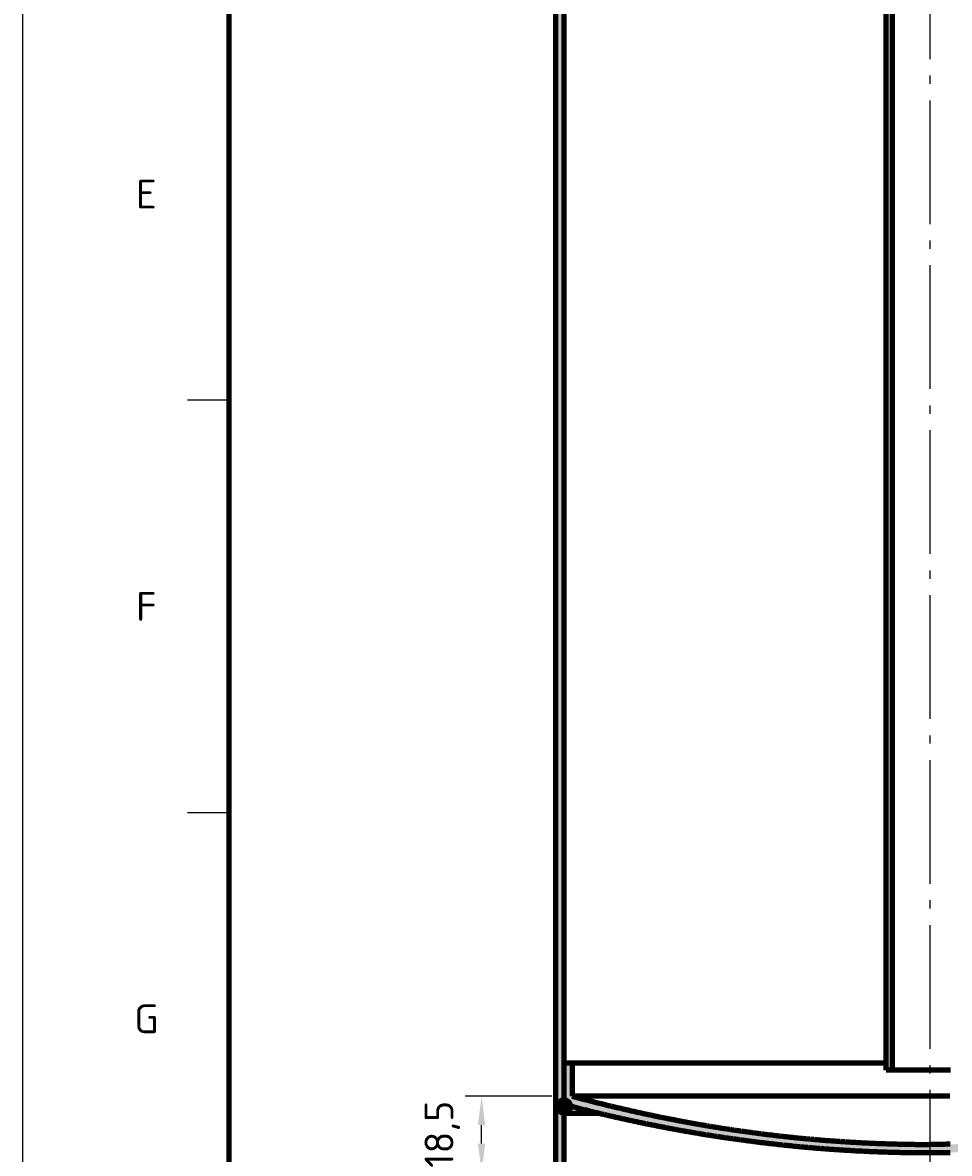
# Model space of a CAD drawing. Header units: millimetres. Extents: x 0 to 2208, y 0 to 420.
# Drawn here: x 480 to 592.3, y 68.7 to 205.8 of the extents above; entities that cross this region are included whole.
import ezdxf
from ezdxf.enums import TextEntityAlignment as Align

# ---------------------------------------------------------------- set-up
doc = ezdxf.new("R2010")
doc.units = ezdxf.units.MM
doc.linetypes.add('IRAM-F-TRAZO-PUNTO', pattern=[20, 15, -2, 1, -2])
for name, color, linetype, lineweight in [('01-VISIBLE', 7, 'CONTINUOUS', 70), ('03-EJE', 1, 'IRAM-F-TRAZO-PUNTO', 18), ('04-COTA', 3, 'CONTINUOUS', 18), ('05-RAYADO', 8, 'CONTINUOUS', 18), ('06-TEXTO', 7, 'CONTINUOUS', 25), ('07-RECUADRO', 7, 'CONTINUOUS', 70), ('08-FINA', 5, 'CONTINUOUS', 18)]:
    doc.layers.add(name, color=color, linetype=linetype, lineweight=lineweight)
doc.styles.add('ISO3098', font='isocpeur.ttf')
doc.dimstyles.new('FLAMA-IRAM', dxfattribs={"dimtxt": 3.5, "dimasz": 3.5, "dimexe": 2, "dimexo": 1.5, "dimgap": 1, "dimtad": 1, "dimdec": 1, "dimtxsty": 'ISO3098', "dimblk": 'IRAM_FLECHA', "dimblk1": 'IRAM_FLECHA', "dimblk2": 'IRAM_FLECHA', "dimcen": 2.5, "dimclrd": 256, "dimclre": 256, "dimclrt": 256, "dimazin": 3, "dimtfac": 1, "dimtmove": 0, "dimatfit": 3, "dimlwd": 18, "dimlwe": 18})

# ---------------------------------------------------------------- blocks, each defined once
blk = doc.blocks.new('IRAM_FLECHA')
blk.add_solid([(0, 0), (-1, 0.125), (-1, -0.125)])

msp = doc.modelspace()

# ---------------------------------------------------------------- hatches: boundary and pattern name
at = {"layer": '05-RAYADO'}
h = msp.add_hatch(color=7, dxfattribs=at)
h.dxf.hatch_style = 1
h.paths.add_polyline_path([(585.425, 78.775), (584.675, 78.775), (584.675, 342.225), (585.425, 342.225)])
h = msp.add_hatch(color=7, dxfattribs=at)
h.dxf.hatch_style = 1
h.paths.add_polyline_path([(545.625, 66.375), (544.625, 66.375), (544.625, 307.405), (545.625, 309.905), (545.625, 312.905), (546.625, 312.905), (546.625, 309.905), (545.625, 307.405)])
h = msp.add_hatch(color=7, dxfattribs=at)
h.dxf.hatch_style = 1
h.paths.add_polyline_path([(634.375, 74.625), (634.266, 74.596), (634.158, 74.568), (634.049, 74.539), (633.941, 74.511), (633.832, 74.483), (633.724, 74.455), (633.615, 74.426), (633.506, 74.398), (633.398, 74.37), (633.289, 74.342), (633.18, 74.314), (633.072, 74.286), (632.963, 74.259), (632.854, 74.231), (632.746, 74.203), (632.637, 74.176), (632.528, 74.148), (632.419, 74.121), (632.31, 74.093), (632.202, 74.066), (632.093, 74.039), (631.984, 74.012), (631.875, 73.984), (631.766, 73.957), (631.657, 73.93), (631.548, 73.903), (631.439, 73.877), (631.33, 73.85), (631.221, 73.823), (631.112, 73.796), (631.003, 73.77), (630.894, 73.743), (630.785, 73.717), (630.676, 73.69), (630.567, 73.664), (630.458, 73.638), (630.349, 73.612), (630.24, 73.585), (630.131, 73.559), (630.021, 73.533), (629.912, 73.508), (629.803, 73.482), (629.694, 73.456), (629.585, 73.43), (629.475, 73.404), (629.366, 73.379), (629.257, 73.353), (629.148, 73.328), (629.038, 73.303), (628.929, 73.277), (628.82, 73.252), (628.71, 73.227), (628.601, 73.202), (628.492, 73.177), (628.382, 73.152), (628.273, 73.127), (628.163, 73.102), (628.054, 73.077), (627.944, 73.052), (627.835, 73.028), (627.726, 73.003), (627.616, 72.979), (627.507, 72.954), (627.397, 72.93), (627.287, 72.906), (627.178, 72.881), (627.068, 72.857), (626.959, 72.833), (626.849, 72.809), (626.739, 72.785), (626.63, 72.761), (626.52, 72.737), (626.411, 72.714), (626.301, 72.69), (626.191, 72.666), (626.081, 72.643), (625.972, 72.619), (625.862, 72.596), (625.752, 72.572), (625.642, 72.549), (625.533, 72.526), (625.423, 72.503), (625.313, 72.48), (625.203, 72.457), (625.093, 72.434), (624.984, 72.411), (624.874, 72.388), (624.764, 72.365), (624.654, 72.343), (624.544, 72.32), (624.434, 72.298), (624.324, 72.275), (624.214, 72.253), (624.104, 72.23), (623.994, 72.208), (623.884, 72.186), (623.774, 72.164), (623.664, 72.142), (623.554, 72.12), (623.444, 72.098), (623.334, 72.076), (623.224, 72.054), (623.114, 72.033), (623.004, 72.011), (622.894, 71.989), (622.784, 71.968), (622.673, 71.947), (622.563, 71.925), (622.453, 71.904), (622.343, 71.883), (622.233, 71.862), (622.122, 71.84), (622.012, 71.819), (621.902, 71.799), (621.792, 71.778), (621.681, 71.757), (621.571, 71.736), (621.461, 71.715), (621.351, 71.695), (621.24, 71.674), (621.13, 71.654), (621.02, 71.634), (620.909, 71.613), (620.799, 71.593), (620.688, 71.573), (620.578, 71.553), (620.468, 71.533), (620.357, 71.513), (620.247, 71.493), (620.136, 71.473), (620.026, 71.453), (619.915, 71.434), (619.805, 71.414), (619.694, 71.395), (619.584, 71.375), (619.473, 71.356), (619.363, 71.336), (619.252, 71.317), (619.142, 71.298), (619.031, 71.279), (618.921, 71.26), (618.81, 71.241), (618.699, 71.222), (618.589, 71.203), (618.478, 71.184), (618.368, 71.166), (618.257, 71.147), (618.146, 71.129), (618.036, 71.11), (617.925, 71.092), (617.814, 71.073), (617.703, 71.055), (617.593, 71.037), (617.482, 71.019), (617.371, 71.001), (617.26, 70.983), (617.15, 70.965), (617.039, 70.947), (616.928, 70.929), (616.817, 70.912), (616.706, 70.894), (616.596, 70.876), (616.485, 70.859), (616.374, 70.841), (616.263, 70.824), (616.152, 70.807), (616.041, 70.79), (615.93, 70.773), (615.82, 70.756), (615.709, 70.739), (615.598, 70.722), (615.487, 70.705), (615.376, 70.688), (615.265, 70.671), (615.154, 70.655), (615.043, 70.638), (614.932, 70.622), (614.821, 70.605), (614.71, 70.589), (614.599, 70.573), (614.488, 70.556), (614.377, 70.54), (614.266, 70.524), (614.155, 70.508), (614.044, 70.492), (613.932, 70.477), (613.821, 70.461), (613.71, 70.445), (613.599, 70.43), (613.488, 70.414), (613.377, 70.399), (613.266, 70.383), (613.155, 70.368), (613.043, 70.353), (612.932, 70.337), (612.821, 70.322), (612.71, 70.307), (612.599, 70.292), (612.487, 70.277), (612.376, 70.262), (612.265, 70.248), (612.154, 70.233), (612.042, 70.218), (611.931, 70.204), (611.82, 70.189), (611.709, 70.175), (611.597, 70.161), (611.486, 70.146), (611.375, 70.132), (611.263, 70.118), (611.152, 70.104), (611.041, 70.09), (610.929, 70.076), (610.818, 70.063), (610.707, 70.049), (610.595, 70.035), (610.484, 70.022), (610.373, 70.008), (610.261, 69.995), (610.15, 69.981), (610.038, 69.968), (609.927, 69.955), (609.815, 69.942), (609.704, 69.928), (609.593, 69.915), (609.481, 69.902), (609.37, 69.89), (609.258, 69.877), (609.147, 69.864), (609.035, 69.851), (608.924, 69.839), (608.812, 69.826), (608.701, 69.814), (608.589, 69.802), (608.478, 69.789), (608.366, 69.777), (608.254, 69.765), (608.143, 69.753), (608.031, 69.741), (607.92, 69.729), (607.808, 69.717), (607.697, 69.705), (607.585, 69.694), (607.473, 69.682), (607.362, 69.671), (607.25, 69.659), (607.139, 69.648), (607.027, 69.636), (606.915, 69.625), (606.804, 69.614), (606.692, 69.603), (606.58, 69.592), (606.469, 69.581), (606.357, 69.57), (606.245, 69.559), (606.134, 69.548), (606.022, 69.538), (605.91, 69.527), (605.798, 69.516), (605.687, 69.506), (605.575, 69.496), (605.463, 69.485), (605.351, 69.475), (605.24, 69.465), (605.128, 69.455), (605.016, 69.445), (604.904, 69.435), (604.793, 69.425), (604.681, 69.415), (604.569, 69.406), (604.457, 69.396), (604.345, 69.386), (604.234, 69.377), (604.122, 69.367), (604.01, 69.358), (603.898, 69.349), (603.786, 69.34), (603.675, 69.331), (603.563, 69.321), (603.451, 69.313), (603.339, 69.304), (603.227, 69.295), (603.115, 69.286), (603.003, 69.277), (602.892, 69.269), (602.78, 69.26), (602.668, 69.252), (602.556, 69.243), (602.444, 69.235), (602.332, 69.227), (602.22, 69.219), (602.108, 69.211), (601.996, 69.203), (601.884, 69.195), (601.772, 69.187), (601.66, 69.179), (601.549, 69.171), (601.437, 69.164), (601.325, 69.156), (601.213, 69.149), (601.101, 69.141), (600.989, 69.134), (600.877, 69.126), (600.765, 69.119), (600.653, 69.112), (600.541, 69.105), (600.429, 69.098), (600.317, 69.091), (600.205, 69.084), (600.093, 69.078), (599.981, 69.071), (599.869, 69.064), (599.757, 69.058), (599.645, 69.051), (599.533, 69.045), (599.421, 69.039), (599.309, 69.032), (599.197, 69.026), (599.085, 69.02), (598.973, 69.014), (598.86, 69.008), (598.748, 69.002), (598.636, 68.997), (598.524, 68.991), (598.412, 68.985), (598.3, 68.98), (598.188, 68.974), (598.076, 68.969), (597.964, 68.963), (597.852, 68.958), (597.74, 68.953), (597.628, 68.948), (597.516, 68.943), (597.403, 68.938), (597.291, 68.933), (597.179, 68.928), (597.067, 68.923), (596.955, 68.919), (596.843, 68.914), (596.731, 68.91), (596.619, 68.905), (596.507, 68.901), (596.394, 68.896), (596.282, 68.892), (596.17, 68.888), (596.058, 68.884), (595.946, 68.88), (595.834, 68.876), (595.722, 68.872), (595.609, 68.868), (595.497, 68.865), (595.385, 68.861), (595.273, 68.858), (595.161, 68.854), (595.049, 68.851), (594.937, 68.847), (594.824, 68.844), (594.712, 68.841), (594.6, 68.838), (594.488, 68.835), (594.376, 68.832), (594.264, 68.829), (594.151, 68.826), (594.039, 68.823), (593.927, 68.821), (593.815, 68.818), (593.703, 68.816), (593.59, 68.813), (593.478, 68.811), (593.366, 68.809), (593.254, 68.806), (593.142, 68.804), (593.029, 68.802), (592.917, 68.8), (592.805, 68.798), (592.693, 68.797), (592.581, 68.795), (592.469, 68.793), (592.356, 68.791), (592.244, 68.79), (592.132, 68.788), (592.02, 68.787), (591.908, 68.786), (591.795, 68.785), (591.683, 68.783), (591.571, 68.782), (591.459, 68.781), (591.347, 68.78), (591.234, 68.78), (591.122, 68.779), (591.01, 68.778), (590.898, 68.777), (590.785, 68.777), (590.673, 68.776), (590.561, 68.776), (590.449, 68.776), (590.337, 68.775), (590.224, 68.775), (590.112, 68.775), (590, 68.775), (589.888, 68.775), (589.776, 68.775), (589.663, 68.775), (589.551, 68.776), (589.439, 68.776), (589.327, 68.776), (589.215, 68.777), (589.102, 68.777), (588.99, 68.778), (588.878, 68.779), (588.766, 68.78), (588.653, 68.78), (588.541, 68.781), (588.429, 68.782), (588.317, 68.783), (588.205, 68.785), (588.092, 68.786), (587.98, 68.787), (587.868, 68.788), (587.756, 68.79), (587.644, 68.791), (587.531, 68.793), (587.419, 68.795), (587.307, 68.797), (587.195, 68.798), (587.083, 68.8), (586.971, 68.802), (586.858, 68.804), (586.746, 68.806), (586.634, 68.809), (586.522, 68.811), (586.41, 68.813), (586.297, 68.816), (586.185, 68.818), (586.073, 68.821), (585.961, 68.823), (585.849, 68.826), (585.736, 68.829), (585.624, 68.832), (585.512, 68.835), (585.4, 68.838), (585.288, 68.841), (585.176, 68.844), (585.063, 68.847), (584.951, 68.851), (584.839, 68.854), (584.727, 68.858), (584.615, 68.861), (584.503, 68.865), (584.391, 68.868), (584.278, 68.872), (584.166, 68.876), (584.054, 68.88), (583.942, 68.884), (583.83, 68.888), (583.718, 68.892), (583.606, 68.896), (583.493, 68.901), (583.381, 68.905), (583.269, 68.91), (583.157, 68.914), (583.045, 68.919), (582.933, 68.923), (582.821, 68.928), (582.709, 68.933), (582.597, 68.938), (582.484, 68.943), (582.372, 68.948), (582.26, 68.953), (582.148, 68.958), (582.036, 68.963), (581.924, 68.969), (581.812, 68.974), (581.7, 68.98), (581.588, 68.985), (581.476, 68.991), (581.364, 68.997), (581.252, 69.002), (581.14, 69.008), (581.027, 69.014), (580.915, 69.02), (580.803, 69.026), (580.691, 69.032), (580.579, 69.039), (580.467, 69.045), (580.355, 69.051), (580.243, 69.058), (580.131, 69.064), (580.019, 69.071), (579.907, 69.078), (579.795, 69.084), (579.683, 69.091), (579.571, 69.098), (579.459, 69.105), (579.347, 69.112), (579.235, 69.119), (579.123, 69.126), (579.011, 69.134), (578.899, 69.141), (578.787, 69.149), (578.675, 69.156), (578.563, 69.164), (578.451, 69.171), (578.34, 69.179), (578.228, 69.187), (578.116, 69.195), (578.004, 69.203), (577.892, 69.211), (577.78, 69.219), (577.668, 69.227), (577.556, 69.235), (577.444, 69.243), (577.332, 69.252), (577.22, 69.26), (577.108, 69.269), (576.997, 69.277), (576.885, 69.286), (576.773, 69.295), (576.661, 69.304), (576.549, 69.313), (576.437, 69.321), (576.325, 69.331), (576.214, 69.34), (576.102, 69.349), (575.99, 69.358), (575.878, 69.367), (575.766, 69.377), (575.655, 69.386), (575.543, 69.396), (575.431, 69.406), (575.319, 69.415), (575.207, 69.425), (575.096, 69.435), (574.984, 69.445), (574.872, 69.455), (574.76, 69.465), (574.649, 69.475), (574.537, 69.485), (574.425, 69.496), (574.313, 69.506), (574.202, 69.516), (574.09, 69.527), (573.978, 69.538), (573.866, 69.548), (573.755, 69.559), (573.643, 69.57), (573.531, 69.581), (573.42, 69.592), (573.308, 69.603), (573.196, 69.614), (573.085, 69.625), (572.973, 69.636), (572.861, 69.648), (572.75, 69.659), (572.638, 69.671), (572.527, 69.682), (572.415, 69.694), (572.303, 69.705), (572.192, 69.717), (572.08, 69.729), (571.969, 69.741), (571.857, 69.753), (571.746, 69.765), (571.634, 69.777), (571.522, 69.789), (571.411, 69.802), (571.299, 69.814), (571.188, 69.826), (571.076, 69.839), (570.965, 69.851), (570.853, 69.864), (570.742, 69.877), (570.63, 69.89), (570.519, 69.902), (570.407, 69.915), (570.296, 69.928), (570.185, 69.942), (570.073, 69.955), (569.962, 69.968), (569.85, 69.981), (569.739, 69.995), (569.627, 70.008), (569.516, 70.022), (569.405, 70.035), (569.293, 70.049), (569.182, 70.063), (569.071, 70.076), (568.959, 70.09), (568.848, 70.104), (568.737, 70.118), (568.625, 70.132), (568.514, 70.146), (568.403, 70.161), (568.291, 70.175), (568.18, 70.189), (568.069, 70.204), (567.958, 70.218), (567.846, 70.233), (567.735, 70.248), (567.624, 70.262), (567.513, 70.277), (567.401, 70.292), (567.29, 70.307), (567.179, 70.322), (567.068, 70.337), (566.957, 70.353), (566.845, 70.368), (566.734, 70.383), (566.623, 70.399), (566.512, 70.414), (566.401, 70.43), (566.29, 70.445), (566.179, 70.461), (566.068, 70.477), (565.956, 70.492), (565.845, 70.508), (565.734, 70.524), (565.623, 70.54), (565.512, 70.556), (565.401, 70.573), (565.29, 70.589), (565.179, 70.605), (565.068, 70.622), (564.957, 70.638), (564.846, 70.655), (564.735, 70.671), (564.624, 70.688), (564.513, 70.705), (564.402, 70.722), (564.291, 70.739), (564.18, 70.756), (564.07, 70.773), (563.959, 70.79), (563.848, 70.807), (563.737, 70.824), (563.626, 70.841), (563.515, 70.859), (563.404, 70.876), (563.294, 70.894), (563.183, 70.912), (563.072, 70.929), (562.961, 70.947), (562.85, 70.965), (562.74, 70.983), (562.629, 71.001), (562.518, 71.019), (562.407, 71.037), (562.297, 71.055), (562.186, 71.073), (562.075, 71.092), (561.964, 71.11), (561.854, 71.129), (561.743, 71.147), (561.632, 71.166), (561.522, 71.184), (561.411, 71.203), (561.301, 71.222), (561.19, 71.241), (561.079, 71.26), (560.969, 71.279), (560.858, 71.298), (560.748, 71.317), (560.637, 71.336), (560.527, 71.356), (560.416, 71.375), (560.306, 71.395), (560.195, 71.414), (560.085, 71.434), (559.974, 71.453), (559.864, 71.473), (559.753, 71.493), (559.643, 71.513), (559.532, 71.533), (559.422, 71.553), (559.312, 71.573), (559.201, 71.593), (559.091, 71.613), (558.98, 71.634), (558.87, 71.654), (558.76, 71.674), (558.649, 71.695), (558.539, 71.715), (558.429, 71.736), (558.319, 71.757), (558.208, 71.778), (558.098, 71.799), (557.988, 71.819), (557.878, 71.84), (557.767, 71.862), (557.657, 71.883), (557.547, 71.904), (557.437, 71.925), (557.327, 71.947), (557.216, 71.968), (557.106, 71.989), (556.996, 72.011), (556.886, 72.033), (556.776, 72.054), (556.666, 72.076), (556.556, 72.098), (556.446, 72.12), (556.336, 72.142), (556.226, 72.164), (556.116, 72.186), (556.006, 72.208), (555.896, 72.23), (555.786, 72.253), (555.676, 72.275), (555.566, 72.298), (555.456, 72.32), (555.346, 72.343), (555.236, 72.365), (555.126, 72.388), (555.016, 72.411), (554.907, 72.434), (554.797, 72.457), (554.687, 72.48), (554.577, 72.503), (554.467, 72.526), (554.358, 72.549), (554.248, 72.572), (554.138, 72.596), (554.028, 72.619), (553.919, 72.643), (553.809, 72.666), (553.699, 72.69), (553.589, 72.714), (553.48, 72.737), (553.37, 72.761), (553.261, 72.785), (553.151, 72.809), (553.041, 72.833), (552.932, 72.857), (552.822, 72.881), (552.713, 72.906), (552.603, 72.93), (552.493, 72.954), (552.384, 72.979), (552.274, 73.003), (552.165, 73.028), (552.056, 73.052), (551.946, 73.077), (551.837, 73.102), (551.727, 73.127), (551.618, 73.152), (551.508, 73.177), (551.399, 73.202), (551.29, 73.227), (551.18, 73.252), (551.071, 73.277), (550.962, 73.303), (550.852, 73.328), (550.743, 73.353), (550.634, 73.379), (550.525, 73.404), (550.415, 73.43), (550.306, 73.456), (550.197, 73.482), (550.088, 73.508), (549.979, 73.533), (549.869, 73.559), (549.76, 73.585), (549.651, 73.612), (549.542, 73.638), (549.433, 73.664), (549.324, 73.69), (549.215, 73.717), (549.106, 73.743), (548.997, 73.77), (548.888, 73.796), (548.779, 73.823), (548.67, 73.85), (548.561, 73.877), (548.452, 73.903), (548.343, 73.93), (548.234, 73.957), (548.125, 73.984), (548.016, 74.012), (547.907, 74.039), (547.798, 74.066), (547.69, 74.093), (547.581, 74.121), (547.472, 74.148), (547.363, 74.176), (547.254, 74.203), (547.146, 74.231), (547.037, 74.259), (546.928, 74.286), (546.82, 74.314), (546.711, 74.342), (546.602, 74.37), (546.494, 74.398), (546.385, 74.426), (546.276, 74.455), (546.168, 74.483), (546.059, 74.511), (545.951, 74.539), (545.842, 74.568), (545.734, 74.596), (545.625, 74.625), (545.625, 79.625), (546.625, 79.625), (546.625, 75.625), (546.731, 75.596), (546.837, 75.568), (546.943, 75.54), (547.049, 75.511), (547.155, 75.483), (547.261, 75.455), (547.367, 75.427), (547.473, 75.398), (547.579, 75.37), (547.685, 75.342), (547.792, 75.315), (547.898, 75.287), (548.004, 75.259), (548.11, 75.231), (548.216, 75.204), (548.322, 75.176), (548.429, 75.149), (548.535, 75.121), (548.641, 75.094), (548.747, 75.066), (548.854, 75.039), (548.96, 75.012), (549.066, 74.985), (549.173, 74.958), (549.279, 74.931), (549.386, 74.904), (549.492, 74.877), (549.598, 74.85), (549.705, 74.824), (549.811, 74.797), (549.918, 74.771), (550.024, 74.744), (550.131, 74.718), (550.237, 74.691), (550.344, 74.665), (550.45, 74.639), (550.557, 74.612), (550.664, 74.586), (550.77, 74.56), (550.877, 74.534), (550.983, 74.508), (551.09, 74.483), (551.197, 74.457), (551.303, 74.431), (551.41, 74.405), (551.517, 74.38), (551.624, 74.354), (551.73, 74.329), (551.837, 74.304), (551.944, 74.278), (552.051, 74.253), (552.157, 74.228), (552.264, 74.203), (552.371, 74.178), (552.478, 74.153), (552.585, 74.128), (552.692, 74.103), (552.799, 74.078), (552.906, 74.054), (553.013, 74.029), (553.119, 74.004), (553.226, 73.98), (553.333, 73.955), (553.44, 73.931), (553.547, 73.907), (553.654, 73.883), (553.762, 73.858), (553.869, 73.834), (553.976, 73.81), (554.083, 73.786), (554.19, 73.762), (554.297, 73.739), (554.404, 73.715), (554.511, 73.691), (554.618, 73.668), (554.726, 73.644), (554.833, 73.62), (554.94, 73.597), (555.047, 73.574), (555.155, 73.55), (555.262, 73.527), (555.369, 73.504), (555.476, 73.481), (555.584, 73.458), (555.691, 73.435), (555.798, 73.412), (555.906, 73.389), (556.013, 73.367), (556.12, 73.344), (556.228, 73.321), (556.335, 73.299), (556.443, 73.277), (556.55, 73.254), (556.657, 73.232), (556.765, 73.21), (556.872, 73.187), (556.98, 73.165), (557.087, 73.143), (557.195, 73.121), (557.302, 73.099), (557.41, 73.078), (557.518, 73.056), (557.625, 73.034), (557.733, 73.012), (557.84, 72.991), (557.948, 72.969), (558.056, 72.948), (558.163, 72.927), (558.271, 72.905), (558.378, 72.884), (558.486, 72.863), (558.594, 72.842), (558.702, 72.821), (558.809, 72.8), (558.917, 72.779), (559.025, 72.758), (559.133, 72.738), (559.24, 72.717), (559.348, 72.696), (559.456, 72.676), (559.564, 72.655), (559.672, 72.635), (559.779, 72.615), (559.887, 72.595), (559.995, 72.574), (560.103, 72.554), (560.211, 72.534), (560.319, 72.514), (560.427, 72.494), (560.535, 72.475), (560.643, 72.455), (560.751, 72.435), (560.859, 72.416), (560.967, 72.396), (561.075, 72.377), (561.183, 72.357), (561.291, 72.338), (561.399, 72.319), (561.507, 72.299), (561.615, 72.28), (561.723, 72.261), (561.831, 72.242), (561.939, 72.223), (562.047, 72.205), (562.155, 72.186), (562.263, 72.167), (562.372, 72.149), (562.48, 72.13), (562.588, 72.111), (562.696, 72.093), (562.804, 72.075), (562.912, 72.056), (563.021, 72.038), (563.129, 72.02), (563.237, 72.002), (563.345, 71.984), (563.454, 71.966), (563.562, 71.948), (563.67, 71.931), (563.779, 71.913), (563.887, 71.895), (563.995, 71.878), (564.103, 71.86), (564.212, 71.843), (564.32, 71.826), (564.429, 71.808), (564.537, 71.791), (564.645, 71.774), (564.754, 71.757), (564.862, 71.74), (564.971, 71.723), (565.079, 71.706), (565.187, 71.689), (565.296, 71.673), (565.404, 71.656), (565.513, 71.639), (565.621, 71.623), (565.73, 71.607), (565.838, 71.59), (565.947, 71.574), (566.055, 71.558), (566.164, 71.542), (566.273, 71.526), (566.381, 71.51), (566.49, 71.494), (566.598, 71.478), (566.707, 71.462), (566.816, 71.446), (566.924, 71.431), (567.033, 71.415), (567.141, 71.4), (567.25, 71.384), (567.359, 71.369), (567.467, 71.354), (567.576, 71.339), (567.685, 71.323), (567.793, 71.308), (567.902, 71.293), (568.011, 71.278), (568.12, 71.264), (568.228, 71.249), (568.337, 71.234), (568.446, 71.22), (568.555, 71.205), (568.663, 71.191), (568.772, 71.176), (568.881, 71.162), (568.99, 71.148), (569.099, 71.133), (569.207, 71.119), (569.316, 71.105), (569.425, 71.091), (569.534, 71.077), (569.643, 71.064), (569.752, 71.05), (569.861, 71.036), (569.97, 71.023), (570.078, 71.009), (570.187, 70.996), (570.296, 70.982), (570.405, 70.969), (570.514, 70.956), (570.623, 70.942), (570.732, 70.929), (570.841, 70.916), (570.95, 70.903), (571.059, 70.891), (571.168, 70.878), (571.277, 70.865), (571.386, 70.852), (571.495, 70.84), (571.604, 70.827), (571.713, 70.815), (571.822, 70.802), (571.931, 70.79), (572.04, 70.778), (572.149, 70.766), (572.258, 70.754), (572.367, 70.742), (572.476, 70.73), (572.586, 70.718), (572.695, 70.706), (572.804, 70.694), (572.913, 70.683), (573.022, 70.671), (573.131, 70.66), (573.24, 70.648), (573.349, 70.637), (573.459, 70.626), (573.568, 70.615), (573.677, 70.603), (573.786, 70.592), (573.895, 70.581), (574.005, 70.571), (574.114, 70.56), (574.223, 70.549), (574.332, 70.538), (574.441, 70.528), (574.551, 70.517), (574.66, 70.507), (574.769, 70.496), (574.878, 70.486), (574.988, 70.476), (575.097, 70.466), (575.206, 70.456), (575.315, 70.446), (575.425, 70.436), (575.534, 70.426), (575.643, 70.416), (575.753, 70.406), (575.862, 70.397), (575.971, 70.387), (576.081, 70.377), (576.19, 70.368), (576.299, 70.359), (576.409, 70.349), (576.518, 70.34), (576.627, 70.331), (576.737, 70.322), (576.846, 70.313), (576.955, 70.304), (577.065, 70.295), (577.174, 70.287), (577.284, 70.278), (577.393, 70.269), (577.502, 70.261), (577.612, 70.252), (577.721, 70.244), (577.831, 70.235), (577.94, 70.227), (578.049, 70.219), (578.159, 70.211), (578.268, 70.203), (578.378, 70.195), (578.487, 70.187), (578.597, 70.179), (578.706, 70.172), (578.816, 70.164), (578.925, 70.156), (579.035, 70.149), (579.144, 70.141), (579.254, 70.134), (579.363, 70.127), (579.473, 70.12), (579.582, 70.112), (579.692, 70.105), (579.801, 70.098), (579.911, 70.092), (580.02, 70.085), (580.13, 70.078), (580.239, 70.071), (580.349, 70.065), (580.458, 70.058), (580.568, 70.052), (580.677, 70.045), (580.787, 70.039), (580.897, 70.033), (581.006, 70.027), (581.116, 70.02), (581.225, 70.014), (581.335, 70.008), (581.444, 70.003), (581.554, 69.997), (581.664, 69.991), (581.773, 69.985), (581.883, 69.98), (581.992, 69.974), (582.102, 69.969), (582.212, 69.964), (582.321, 69.958), (582.431, 69.953), (582.54, 69.948), (582.65, 69.943), (582.76, 69.938), (582.869, 69.933), (582.979, 69.928), (583.089, 69.924), (583.198, 69.919), (583.308, 69.914), (583.418, 69.91), (583.527, 69.905), (583.637, 69.901), (583.746, 69.897), (583.856, 69.892), (583.966, 69.888), (584.075, 69.884), (584.185, 69.88), (584.295, 69.876), (584.404, 69.872), (584.514, 69.869), (584.624, 69.865), (584.733, 69.861), (584.843, 69.858), (584.953, 69.854), (585.063, 69.851), (585.172, 69.847), (585.282, 69.844), (585.392, 69.841), (585.501, 69.838), (585.611, 69.835), (585.721, 69.832), (585.83, 69.829), (585.94, 69.826), (586.05, 69.824), (586.16, 69.821), (586.269, 69.818), (586.379, 69.816), (586.489, 69.813), (586.598, 69.811), (586.708, 69.809), (586.818, 69.806), (586.928, 69.804), (587.037, 69.802), (587.147, 69.8), (587.257, 69.798), (587.366, 69.797), (587.476, 69.795), (587.586, 69.793), (587.696, 69.791), (587.805, 69.79), (587.915, 69.789), (588.025, 69.787), (588.134, 69.786), (588.244, 69.785), (588.354, 69.783), (588.464, 69.782), (588.573, 69.781), (588.683, 69.78), (588.793, 69.78), (588.903, 69.779), (589.012, 69.778), (589.122, 69.777), (589.232, 69.777), (589.342, 69.776), (589.451, 69.776), (589.561, 69.776), (589.671, 69.775), (589.781, 69.775), (589.89, 69.775), (590, 69.775), (590.11, 69.775), (590.219, 69.775), (590.329, 69.775), (590.439, 69.776), (590.549, 69.776), (590.658, 69.776), (590.768, 69.777), (590.878, 69.777), (590.988, 69.778), (591.097, 69.779), (591.207, 69.78), (591.317, 69.78), (591.427, 69.781), (591.536, 69.782), (591.646, 69.783), (591.756, 69.785), (591.866, 69.786), (591.975, 69.787), (592.085, 69.789), (592.195, 69.79), (592.304, 69.791), (592.414, 69.793), (592.524, 69.795), (592.634, 69.797), (592.743, 69.798), (592.853, 69.8), (592.963, 69.802), (593.072, 69.804), (593.182, 69.806), (593.292, 69.809), (593.402, 69.811), (593.511, 69.813), (593.621, 69.816), (593.731, 69.818), (593.84, 69.821), (593.95, 69.824), (594.06, 69.826), (594.17, 69.829), (594.279, 69.832), (594.389, 69.835), (594.499, 69.838), (594.608, 69.841), (594.718, 69.844), (594.828, 69.847), (594.937, 69.851), (595.047, 69.854), (595.157, 69.858), (595.267, 69.861), (595.376, 69.865), (595.486, 69.869), (595.596, 69.872), (595.705, 69.876), (595.815, 69.88), (595.925, 69.884), (596.034, 69.888), (596.144, 69.892), (596.254, 69.897), (596.363, 69.901), (596.473, 69.905), (596.582, 69.91), (596.692, 69.914), (596.802, 69.919), (596.911, 69.924), (597.021, 69.928), (597.131, 69.933), (597.24, 69.938), (597.35, 69.943), (597.46, 69.948), (597.569, 69.953), (597.679, 69.958), (597.788, 69.964), (597.898, 69.969), (598.008, 69.974), (598.117, 69.98), (598.227, 69.985), (598.336, 69.991), (598.446, 69.997), (598.556, 70.003), (598.665, 70.008), (598.775, 70.014), (598.884, 70.02), (598.994, 70.027), (599.103, 70.033), (599.213, 70.039), (599.323, 70.045), (599.432, 70.052), (599.542, 70.058), (599.651, 70.065), (599.761, 70.071), (599.87, 70.078), (599.98, 70.085), (600.089, 70.092), (600.199, 70.098), (600.308, 70.105), (600.418, 70.112), (600.527, 70.12), (600.637, 70.127), (600.746, 70.134), (600.856, 70.141), (600.965, 70.149), (601.075, 70.156), (601.184, 70.164), (601.294, 70.172), (601.403, 70.179), (601.513, 70.187), (601.622, 70.195), (601.732, 70.203), (601.841, 70.211), (601.951, 70.219), (602.06, 70.227), (602.169, 70.235), (602.279, 70.244), (602.388, 70.252), (602.498, 70.261), (602.607, 70.269), (602.716, 70.278), (602.826, 70.287), (602.935, 70.295), (603.045, 70.304), (603.154, 70.313), (603.263, 70.322), (603.373, 70.331), (603.482, 70.34), (603.591, 70.349), (603.701, 70.359), (603.81, 70.368), (603.919, 70.377), (604.029, 70.387), (604.138, 70.397), (604.247, 70.406), (604.357, 70.416), (604.466, 70.426), (604.575, 70.436), (604.685, 70.446), (604.794, 70.456), (604.903, 70.466), (605.012, 70.476), (605.122, 70.486), (605.231, 70.496), (605.34, 70.507), (605.449, 70.517), (605.559, 70.528), (605.668, 70.538), (605.777, 70.549), (605.886, 70.56), (605.995, 70.571), (606.105, 70.581), (606.214, 70.592), (606.323, 70.603), (606.432, 70.615), (606.541, 70.626), (606.651, 70.637), (606.76, 70.648), (606.869, 70.66), (606.978, 70.671), (607.087, 70.683), (607.196, 70.694), (607.305, 70.706), (607.414, 70.718), (607.524, 70.73), (607.633, 70.742), (607.742, 70.754), (607.851, 70.766), (607.96, 70.778), (608.069, 70.79), (608.178, 70.802), (608.287, 70.815), (608.396, 70.827), (608.505, 70.84), (608.614, 70.852), (608.723, 70.865), (608.832, 70.878), (608.941, 70.891), (609.05, 70.903), (609.159, 70.916), (609.268, 70.929), (609.377, 70.942), (609.486, 70.956), (609.595, 70.969), (609.704, 70.982), (609.813, 70.996), (609.922, 71.009), (610.03, 71.023), (610.139, 71.036), (610.248, 71.05), (610.357, 71.064), (610.466, 71.077), (610.575, 71.091), (610.684, 71.105), (610.793, 71.119), (610.901, 71.133), (611.01, 71.148), (611.119, 71.162), (611.228, 71.176), (611.337, 71.191), (611.445, 71.205), (611.554, 71.22), (611.663, 71.234), (611.772, 71.249), (611.88, 71.264), (611.989, 71.278), (612.098, 71.293), (612.207, 71.308), (612.315, 71.323), (612.424, 71.339), (612.533, 71.354), (612.641, 71.369), (612.75, 71.384), (612.859, 71.4), (612.967, 71.415), (613.076, 71.431), (613.184, 71.446), (613.293, 71.462), (613.402, 71.478), (613.51, 71.494), (613.619, 71.51), (613.727, 71.526), (613.836, 71.542), (613.945, 71.558), (614.053, 71.574), (614.162, 71.59), (614.27, 71.607), (614.379, 71.623), (614.487, 71.639), (614.596, 71.656), (614.704, 71.673), (614.813, 71.689), (614.921, 71.706), (615.029, 71.723), (615.138, 71.74), (615.246, 71.757), (615.355, 71.774), (615.463, 71.791), (615.571, 71.808), (615.68, 71.826), (615.788, 71.843), (615.897, 71.86), (616.005, 71.878), (616.113, 71.895), (616.221, 71.913), (616.33, 71.931), (616.438, 71.948), (616.546, 71.966), (616.655, 71.984), (616.763, 72.002), (616.871, 72.02), (616.979, 72.038), (617.088, 72.056), (617.196, 72.075), (617.304, 72.093), (617.412, 72.111), (617.52, 72.13), (617.628, 72.149), (617.737, 72.167), (617.845, 72.186), (617.953, 72.205), (618.061, 72.223), (618.169, 72.242), (618.277, 72.261), (618.385, 72.28), (618.493, 72.299), (618.601, 72.319), (618.709, 72.338), (618.817, 72.357), (618.925, 72.377), (619.033, 72.396), (619.141, 72.416), (619.249, 72.435), (619.357, 72.455), (619.465, 72.475), (619.573, 72.494), (619.681, 72.514), (619.789, 72.534), (619.897, 72.554), (620.005, 72.574), (620.113, 72.595), (620.221, 72.615), (620.328, 72.635), (620.436, 72.655), (620.544, 72.676), (620.652, 72.696), (620.76, 72.717), (620.867, 72.738), (620.975, 72.758), (621.083, 72.779), (621.191, 72.8), (621.298, 72.821), (621.406, 72.842), (621.514, 72.863), (621.622, 72.884), (621.729, 72.905), (621.837, 72.927), (621.944, 72.948), (622.052, 72.969), (622.16, 72.991), (622.267, 73.012), (622.375, 73.034), (622.482, 73.056), (622.59, 73.078), (622.698, 73.099), (622.805, 73.121), (622.913, 73.143), (623.02, 73.165), (623.128, 73.187), (623.235, 73.21), (623.343, 73.232), (623.45, 73.254), (623.557, 73.277), (623.665, 73.299), (623.772, 73.321), (623.88, 73.344), (623.987, 73.367), (624.094, 73.389), (624.202, 73.412), (624.309, 73.435), (624.416, 73.458), (624.524, 73.481), (624.631, 73.504), (624.738, 73.527), (624.845, 73.55), (624.953, 73.574), (625.06, 73.597), (625.167, 73.62), (625.274, 73.644), (625.382, 73.668), (625.489, 73.691), (625.596, 73.715), (625.703, 73.739), (625.81, 73.762), (625.917, 73.786), (626.024, 73.81), (626.131, 73.834), (626.238, 73.858), (626.346, 73.883), (626.453, 73.907), (626.56, 73.931), (626.667, 73.955), (626.774, 73.98), (626.881, 74.004), (626.987, 74.029), (627.094, 74.054), (627.201, 74.078), (627.308, 74.103), (627.415, 74.128), (627.522, 74.153), (627.629, 74.178), (627.736, 74.203), (627.843, 74.228), (627.949, 74.253), (628.056, 74.278), (628.163, 74.304), (628.27, 74.329), (628.376, 74.354), (628.483, 74.38), (628.59, 74.405), (628.697, 74.431), (628.803, 74.457), (628.91, 74.483), (629.017, 74.508), (629.123, 74.534), (629.23, 74.56), (629.336, 74.586), (629.443, 74.612), (629.55, 74.639), (629.656, 74.665), (629.763, 74.691), (629.869, 74.718), (629.976, 74.744), (630.082, 74.771), (630.189, 74.797), (630.295, 74.824), (630.402, 74.85), (630.508, 74.877), (630.614, 74.904), (630.721, 74.931), (630.827, 74.958), (630.934, 74.985), (631.04, 75.012), (631.146, 75.039), (631.253, 75.066), (631.359, 75.094), (631.465, 75.121), (631.571, 75.149), (631.678, 75.176), (631.784, 75.204), (631.89, 75.231), (631.996, 75.259), (632.102, 75.287), (632.208, 75.315), (632.315, 75.342), (632.421, 75.37), (632.527, 75.398), (632.633, 75.427), (632.739, 75.455), (632.845, 75.483), (632.951, 75.511), (633.057, 75.54), (633.163, 75.568), (633.269, 75.596), (633.375, 75.625), (633.375, 79.625), (634.375, 79.625)])
h = msp.add_hatch(color=7, dxfattribs=at)
h.dxf.hatch_style = 1
h.paths.add_polyline_path([(544.825, 74.375), (544.831, 74.475), (544.85, 74.574), (544.881, 74.669), (544.924, 74.76), (544.978, 74.845), (545.042, 74.923), (545.115, 74.991), (545.196, 75.05), (545.284, 75.099), (545.378, 75.136), (545.475, 75.161), (545.575, 75.173), (545.675, 75.173), (545.775, 75.161), (545.872, 75.136), (545.966, 75.099), (546.054, 75.05), (546.135, 74.991), (546.208, 74.923), (546.272, 74.845), (546.326, 74.76), (546.369, 74.669), (546.4, 74.574), (546.419, 74.475), (546.425, 74.375), (546.419, 74.275), (546.4, 74.176), (546.369, 74.081), (546.326, 73.99), (546.272, 73.905), (546.208, 73.827), (546.135, 73.759), (546.054, 73.7), (545.966, 73.651), (545.872, 73.614), (545.775, 73.589), (545.675, 73.577), (545.575, 73.577), (545.475, 73.589), (545.378, 73.614), (545.284, 73.651), (545.196, 73.7), (545.115, 73.759), (545.042, 73.827), (544.978, 73.905), (544.924, 73.99), (544.881, 74.081), (544.85, 74.176), (544.831, 74.275)])

# ---------------------------------------------------------------- linework, layer by layer
at = {"layer": '01-VISIBLE'}
for p, q in [((584.675, 78.775), (584.675, 342.225)), ((585.425, 78.775), (585.425, 342.225)), ((544.625, 66.375), (544.625, 307.405)), ((545.625, 66.375), (545.625, 307.405)), ((546.625, 79.625), (545.625, 79.625)), ((545.625, 74.625), (545.625, 79.625)), ((546.625, 79.625), (546.625, 75.625)), ((585.425, 78.775), (584.675, 78.775))]:
    msp.add_line(p, q, dxfattribs=at)
for points in [[(584.675, 79.625), (584.525, 79.625), (584.374, 79.625), (584.224, 79.625), (584.073, 79.625), (583.923, 79.625), (583.773, 79.625), (583.622, 79.625), (583.472, 79.625), (583.321, 79.625), (583.171, 79.625), (583.021, 79.625), (582.87, 79.625), (582.72, 79.625), (582.569, 79.625), (582.419, 79.625), (582.269, 79.625), (582.118, 79.625), (581.968, 79.625), (581.817, 79.625), (581.667, 79.625), (581.517, 79.625), (581.366, 79.625), (581.216, 79.625), (581.066, 79.625), (580.915, 79.625), (580.765, 79.625), (580.614, 79.625), (580.464, 79.625), (580.314, 79.625), (580.163, 79.625), (580.013, 79.625), (579.862, 79.625), (579.712, 79.625), (579.562, 79.625), (579.411, 79.625), (579.261, 79.625), (579.11, 79.625), (578.96, 79.625), (578.81, 79.625), (578.659, 79.625), (578.509, 79.625), (578.358, 79.625), (578.208, 79.625), (578.058, 79.625), (577.907, 79.625), (577.757, 79.625), (577.606, 79.625), (577.456, 79.625), (577.306, 79.625), (577.155, 79.625), (577.005, 79.625), (576.854, 79.625), (576.704, 79.625), (576.554, 79.625), (576.403, 79.625), (576.253, 79.625), (576.102, 79.625), (575.952, 79.625), (575.802, 79.625), (575.651, 79.625), (575.501, 79.625), (575.35, 79.625), (575.2, 79.625), (575.05, 79.625), (574.899, 79.625), (574.749, 79.625), (574.599, 79.625), (574.448, 79.625), (574.298, 79.625), (574.147, 79.625), (573.997, 79.625), (573.847, 79.625), (573.696, 79.625), (573.546, 79.625), (573.395, 79.625), (573.245, 79.625), (573.095, 79.625), (572.944, 79.625), (572.794, 79.625), (572.643, 79.625), (572.493, 79.625), (572.343, 79.625), (572.192, 79.625), (572.042, 79.625), (571.891, 79.625), (571.741, 79.625), (571.591, 79.625), (571.44, 79.625), (571.29, 79.625), (571.139, 79.625), (570.989, 79.625), (570.839, 79.625), (570.688, 79.625), (570.538, 79.625), (570.387, 79.625), (570.237, 79.625), (570.087, 79.625), (569.936, 79.625), (569.786, 79.625), (569.635, 79.625), (569.485, 79.625), (569.335, 79.625), (569.184, 79.625), (569.034, 79.625), (568.883, 79.625), (568.733, 79.625), (568.583, 79.625), (568.432, 79.625), (568.282, 79.625), (568.132, 79.625), (567.981, 79.625), (567.831, 79.625), (567.68, 79.625), (567.53, 79.625), (567.38, 79.625), (567.229, 79.625), (567.079, 79.625), (566.928, 79.625), (566.778, 79.625), (566.628, 79.625), (566.477, 79.625), (566.327, 79.625), (566.176, 79.625), (566.026, 79.625), (565.876, 79.625), (565.725, 79.625), (565.575, 79.625), (565.424, 79.625), (565.274, 79.625), (565.124, 79.625), (564.973, 79.625), (564.823, 79.625), (564.672, 79.625), (564.522, 79.625), (564.372, 79.625), (564.221, 79.625), (564.071, 79.625), (563.92, 79.625), (563.77, 79.625), (563.62, 79.625), (563.469, 79.625), (563.319, 79.625), (563.168, 79.625), (563.018, 79.625), (562.868, 79.625), (562.717, 79.625), (562.567, 79.625), (562.417, 79.625), (562.266, 79.625), (562.116, 79.625), (561.965, 79.625), (561.815, 79.625), (561.665, 79.625), (561.514, 79.625), (561.364, 79.625), (561.213, 79.625), (561.063, 79.625), (560.913, 79.625), (560.762, 79.625), (560.612, 79.625), (560.461, 79.625), (560.311, 79.625), (560.161, 79.625), (560.01, 79.625), (559.86, 79.625), (559.709, 79.625), (559.559, 79.625), (559.409, 79.625), (559.258, 79.625), (559.108, 79.625), (558.957, 79.625), (558.807, 79.625), (558.657, 79.625), (558.506, 79.625), (558.356, 79.625), (558.205, 79.625), (558.055, 79.625), (557.905, 79.625), (557.754, 79.625), (557.604, 79.625), (557.453, 79.625), (557.303, 79.625), (557.153, 79.625), (557.002, 79.625), (556.852, 79.625), (556.701, 79.625), (556.551, 79.625), (556.401, 79.625), (556.25, 79.625), (556.1, 79.625), (555.95, 79.625), (555.799, 79.625), (555.649, 79.625), (555.498, 79.625), (555.348, 79.625), (555.198, 79.625), (555.047, 79.625), (554.897, 79.625), (554.746, 79.625), (554.596, 79.625), (554.446, 79.625), (554.295, 79.625), (554.145, 79.625), (553.994, 79.625), (553.844, 79.625), (553.694, 79.625), (553.543, 79.625), (553.393, 79.625), (553.242, 79.625), (553.092, 79.625), (552.942, 79.625), (552.791, 79.625), (552.641, 79.625), (552.49, 79.625), (552.34, 79.625), (552.19, 79.625), (552.039, 79.625), (551.889, 79.625), (551.738, 79.625), (551.588, 79.625), (551.438, 79.625), (551.287, 79.625), (551.137, 79.625), (550.986, 79.625), (550.836, 79.625), (550.686, 79.625), (550.535, 79.625), (550.385, 79.625), (550.234, 79.625), (550.084, 79.625), (549.934, 79.625), (549.783, 79.625), (549.633, 79.625), (549.483, 79.625), (549.332, 79.625), (549.182, 79.625), (549.031, 79.625), (548.881, 79.625), (548.731, 79.625), (548.58, 79.625), (548.43, 79.625), (548.279, 79.625), (548.129, 79.625), (547.979, 79.625), (547.828, 79.625), (547.678, 79.625), (547.527, 79.625), (547.377, 79.625), (547.227, 79.625), (547.076, 79.625), (546.926, 79.625), (546.775, 79.625), (546.625, 79.625)], [(592.475, 78.775), (592.325, 78.775), (592.175, 78.775), (592.025, 78.775), (591.875, 78.775), (591.725, 78.775), (591.575, 78.775), (591.425, 78.775), (591.275, 78.775), (591.125, 78.775), (590.975, 78.775), (590.825, 78.775), (590.675, 78.775), (590.525, 78.775), (590.375, 78.775), (590.225, 78.775), (590.075, 78.775), (589.925, 78.775), (589.775, 78.775), (589.625, 78.775), (589.475, 78.775), (589.325, 78.775), (589.175, 78.775), (589.025, 78.775), (588.875, 78.775), (588.725, 78.775), (588.575, 78.775), (588.425, 78.775), (588.275, 78.775), (588.125, 78.775), (587.975, 78.775), (587.825, 78.775), (587.675, 78.775), (587.525, 78.775), (587.375, 78.775), (587.225, 78.775), (587.075, 78.775), (586.925, 78.775), (586.775, 78.775), (586.625, 78.775), (586.475, 78.775), (586.325, 78.775), (586.175, 78.775), (586.025, 78.775), (585.875, 78.775), (585.725, 78.775), (585.575, 78.775), (585.425, 78.775)], [(546.625, 75.625), (546.77, 75.586), (546.915, 75.547), (547.061, 75.508), (547.206, 75.469), (547.351, 75.431), (547.496, 75.392), (547.642, 75.354), (547.787, 75.316), (547.933, 75.278), (548.078, 75.24), (548.224, 75.202), (548.369, 75.164), (548.515, 75.126), (548.66, 75.089), (548.806, 75.052), (548.951, 75.014), (549.097, 74.977), (549.243, 74.94), (549.388, 74.903), (549.534, 74.867), (549.68, 74.83), (549.826, 74.793), (549.972, 74.757), (550.118, 74.721), (550.264, 74.685), (550.41, 74.649), (550.555, 74.613), (550.702, 74.577), (550.848, 74.541), (550.994, 74.506), (551.14, 74.471), (551.286, 74.435), (551.432, 74.4), (551.578, 74.365), (551.724, 74.33), (551.871, 74.296), (552.017, 74.261), (552.163, 74.226), (552.31, 74.192), (552.456, 74.158), (552.602, 74.124), (552.749, 74.09), (552.895, 74.056), (553.042, 74.022), (553.188, 73.989), (553.335, 73.955), (553.481, 73.922), (553.628, 73.888), (553.775, 73.855), (553.921, 73.822), (554.068, 73.79), (554.215, 73.757), (554.362, 73.724), (554.508, 73.692), (554.655, 73.659), (554.802, 73.627), (554.949, 73.595), (555.096, 73.563), (555.243, 73.531), (555.39, 73.5), (555.537, 73.468), (555.684, 73.437), (555.831, 73.405), (555.978, 73.374), (556.125, 73.343), (556.272, 73.312), (556.419, 73.281), (556.566, 73.251), (556.713, 73.22), (556.861, 73.19), (557.008, 73.16), (557.155, 73.129), (557.302, 73.099), (557.45, 73.069), (557.597, 73.04), (557.744, 73.01), (557.892, 72.981), (558.039, 72.951), (558.187, 72.922), (558.334, 72.893), (558.482, 72.864), (558.629, 72.835), (558.777, 72.806), (558.924, 72.778), (559.072, 72.749), (559.22, 72.721), (559.367, 72.693), (559.515, 72.665), (559.663, 72.637), (559.81, 72.609), (559.958, 72.581), (560.106, 72.554), (560.254, 72.526), (560.402, 72.499), (560.549, 72.472), (560.697, 72.445), (560.845, 72.418), (560.993, 72.391), (561.141, 72.365), (561.289, 72.338), (561.437, 72.312), (561.585, 72.286), (561.733, 72.259), (561.881, 72.233), (562.029, 72.208), (562.177, 72.182), (562.326, 72.156), (562.474, 72.131), (562.622, 72.106), (562.77, 72.081), (562.918, 72.055), (563.067, 72.031), (563.215, 72.006), (563.363, 71.981), (563.511, 71.957), (563.66, 71.932), (563.808, 71.908), (563.957, 71.884), (564.105, 71.86), (564.253, 71.836), (564.402, 71.812), (564.55, 71.789), (564.699, 71.765), (564.847, 71.742), (564.996, 71.719), (565.144, 71.696), (565.293, 71.673), (565.442, 71.65), (565.59, 71.628), (565.739, 71.605), (565.887, 71.583), (566.036, 71.561), (566.185, 71.539), (566.334, 71.517), (566.482, 71.495), (566.631, 71.473), (566.78, 71.452), (566.929, 71.43), (567.077, 71.409), (567.226, 71.388), (567.375, 71.367), (567.524, 71.346), (567.673, 71.325), (567.822, 71.304), (567.971, 71.284), (568.12, 71.264), (568.269, 71.243), (568.418, 71.223), (568.567, 71.203), (568.716, 71.184), (568.865, 71.164), (569.014, 71.144), (569.163, 71.125), (569.312, 71.106), (569.461, 71.087), (569.61, 71.068), (569.759, 71.049), (569.908, 71.03), (570.058, 71.012), (570.207, 70.993), (570.356, 70.975), (570.505, 70.957), (570.654, 70.939), (570.804, 70.921), (570.953, 70.903), (571.102, 70.885), (571.252, 70.868), (571.401, 70.851), (571.55, 70.833), (571.7, 70.816), (571.849, 70.799), (571.998, 70.783), (572.148, 70.766), (572.297, 70.749), (572.447, 70.733), (572.596, 70.717), (572.745, 70.701), (572.895, 70.685), (573.044, 70.669), (573.194, 70.653), (573.343, 70.638), (573.493, 70.622), (573.643, 70.607), (573.792, 70.592), (573.942, 70.577), (574.091, 70.562), (574.241, 70.547), (574.391, 70.533), (574.54, 70.518), (574.69, 70.504), (574.839, 70.49), (574.989, 70.476), (575.139, 70.462), (575.288, 70.448), (575.438, 70.434), (575.588, 70.421), (575.738, 70.407), (575.887, 70.394), (576.037, 70.381), (576.187, 70.368), (576.337, 70.355), (576.486, 70.343), (576.636, 70.33), (576.786, 70.318), (576.936, 70.306), (577.086, 70.294), (577.236, 70.282), (577.385, 70.27), (577.535, 70.258), (577.685, 70.247), (577.835, 70.235), (577.985, 70.224), (578.135, 70.213), (578.285, 70.202), (578.435, 70.191), (578.585, 70.18), (578.735, 70.17), (578.885, 70.159), (579.035, 70.149), (579.185, 70.139), (579.335, 70.129), (579.485, 70.119), (579.635, 70.109), (579.785, 70.099), (579.935, 70.09), (580.085, 70.081), (580.235, 70.072), (580.385, 70.062), (580.535, 70.054), (580.685, 70.045), (580.835, 70.036), (580.985, 70.028), (581.135, 70.019), (581.285, 70.011), (581.435, 70.003), (581.586, 69.995), (581.736, 69.987), (581.886, 69.98), (582.036, 69.972), (582.186, 69.965), (582.336, 69.958), (582.486, 69.951), (582.637, 69.944), (582.787, 69.937), (582.937, 69.93), (583.087, 69.924), (583.237, 69.917), (583.387, 69.911), (583.538, 69.905), (583.688, 69.899), (583.838, 69.893), (583.988, 69.887), (584.139, 69.882), (584.289, 69.876), (584.439, 69.871), (584.589, 69.866), (584.74, 69.861), (584.89, 69.856), (585.04, 69.851), (585.19, 69.847), (585.341, 69.843), (585.491, 69.838), (585.641, 69.834), (585.791, 69.83), (585.942, 69.826), (586.092, 69.822), (586.242, 69.819), (586.392, 69.815), (586.543, 69.812), (586.693, 69.809), (586.843, 69.806), (586.994, 69.803), (587.144, 69.8), (587.294, 69.798), (587.445, 69.795), (587.595, 69.793), (587.745, 69.791), (587.895, 69.789), (588.046, 69.787), (588.196, 69.785), (588.346, 69.783), (588.497, 69.782), (588.647, 69.781), (588.797, 69.779), (588.948, 69.778), (589.098, 69.778), (589.248, 69.777), (589.399, 69.776), (589.549, 69.776), (589.699, 69.775), (589.85, 69.775), (590, 69.775)], [(592.386, 75.625), (592.169, 75.625), (591.952, 75.625), (591.735, 75.625), (591.518, 75.625), (591.301, 75.625), (591.084, 75.625), (590.867, 75.625), (590.651, 75.625), (590.434, 75.625), (590.217, 75.625), (590, 75.625), (589.783, 75.625), (589.566, 75.625), (589.349, 75.625), (589.133, 75.625), (588.916, 75.625), (588.699, 75.625), (588.482, 75.625), (588.265, 75.625), (588.048, 75.625), (587.831, 75.625), (587.614, 75.625), (587.398, 75.625), (587.181, 75.625), (586.964, 75.625), (586.747, 75.625), (586.53, 75.625), (586.313, 75.625), (586.096, 75.625), (585.879, 75.625), (585.663, 75.625), (585.446, 75.625), (585.229, 75.625), (585.012, 75.625), (584.795, 75.625), (584.578, 75.625), (584.361, 75.625), (584.144, 75.625), (583.928, 75.625), (583.711, 75.625), (583.494, 75.625), (583.277, 75.625), (583.06, 75.625), (582.843, 75.625), (582.626, 75.625), (582.409, 75.625), (582.192, 75.625), (581.976, 75.625), (581.759, 75.625), (581.542, 75.625), (581.325, 75.625), (581.108, 75.625), (580.891, 75.625), (580.674, 75.625), (580.457, 75.625), (580.241, 75.625), (580.024, 75.625), (579.807, 75.625), (579.59, 75.625), (579.373, 75.625), (579.156, 75.625), (578.939, 75.625), (578.722, 75.625), (578.506, 75.625), (578.289, 75.625), (578.072, 75.625), (577.855, 75.625), (577.638, 75.625), (577.421, 75.625), (577.204, 75.625), (576.987, 75.625), (576.771, 75.625), (576.554, 75.625), (576.337, 75.625), (576.12, 75.625), (575.903, 75.625), (575.686, 75.625), (575.469, 75.625), (575.252, 75.625), (575.036, 75.625), (574.819, 75.625), (574.602, 75.625), (574.385, 75.625), (574.168, 75.625), (573.951, 75.625), (573.734, 75.625), (573.517, 75.625), (573.301, 75.625), (573.084, 75.625), (572.867, 75.625), (572.65, 75.625), (572.433, 75.625), (572.216, 75.625), (571.999, 75.625), (571.783, 75.625), (571.566, 75.625), (571.349, 75.625), (571.132, 75.625), (570.915, 75.625), (570.698, 75.625), (570.481, 75.625), (570.264, 75.625), (570.048, 75.625), (569.831, 75.625), (569.614, 75.625), (569.397, 75.625), (569.18, 75.625), (568.963, 75.625), (568.746, 75.625), (568.529, 75.625), (568.312, 75.625), (568.096, 75.625), (567.879, 75.625), (567.662, 75.625), (567.445, 75.625), (567.228, 75.625), (567.011, 75.625), (566.794, 75.625), (566.577, 75.625), (566.361, 75.625), (566.144, 75.625), (565.927, 75.625), (565.71, 75.625), (565.493, 75.625), (565.276, 75.625), (565.059, 75.625), (564.842, 75.625), (564.626, 75.625), (564.409, 75.625), (564.192, 75.625), (563.975, 75.625), (563.758, 75.625), (563.541, 75.625), (563.324, 75.625), (563.107, 75.625), (562.891, 75.625), (562.674, 75.625), (562.457, 75.625), (562.24, 75.625), (562.023, 75.625), (561.806, 75.625), (561.589, 75.625), (561.372, 75.625), (561.156, 75.625), (560.939, 75.625), (560.722, 75.625), (560.505, 75.625), (560.288, 75.625), (560.071, 75.625), (559.854, 75.625), (559.638, 75.625), (559.421, 75.625), (559.204, 75.625), (558.987, 75.625), (558.77, 75.625), (558.553, 75.625), (558.336, 75.625), (558.119, 75.625), (557.903, 75.625), (557.686, 75.625), (557.469, 75.625), (557.252, 75.625), (557.035, 75.625), (556.818, 75.625), (556.601, 75.625), (556.384, 75.625), (556.168, 75.625), (555.951, 75.625), (555.734, 75.625), (555.517, 75.625), (555.3, 75.625), (555.083, 75.625), (554.866, 75.625), (554.649, 75.625), (554.433, 75.625), (554.216, 75.625), (553.999, 75.625), (553.782, 75.625), (553.565, 75.625), (553.348, 75.625), (553.131, 75.625), (552.914, 75.625), (552.697, 75.625), (552.481, 75.625), (552.264, 75.625), (552.047, 75.625), (551.83, 75.625), (551.613, 75.625), (551.396, 75.625), (551.179, 75.625), (550.962, 75.625), (550.746, 75.625), (550.529, 75.625), (550.312, 75.625), (550.095, 75.625), (549.878, 75.625), (549.661, 75.625), (549.444, 75.625), (549.227, 75.625), (549.011, 75.625), (548.794, 75.625), (548.577, 75.625), (548.36, 75.625), (548.143, 75.625), (547.926, 75.625), (547.709, 75.625), (547.492, 75.625), (547.276, 75.625), (547.059, 75.625), (546.842, 75.625), (546.625, 75.625)], [(545.625, 74.625), (545.77, 74.587), (545.915, 74.549), (546.061, 74.511), (546.206, 74.473), (546.351, 74.435), (546.496, 74.397), (546.642, 74.36), (546.787, 74.323), (546.933, 74.285), (547.078, 74.248), (547.224, 74.211), (547.369, 74.174), (547.515, 74.137), (547.66, 74.101), (547.806, 74.064), (547.951, 74.028), (548.097, 73.991), (548.243, 73.955), (548.388, 73.919), (548.534, 73.883), (548.68, 73.847), (548.826, 73.812), (548.972, 73.776), (549.117, 73.74), (549.263, 73.705), (549.409, 73.67), (549.555, 73.635), (549.701, 73.6), (549.847, 73.565), (549.993, 73.53), (550.139, 73.495), (550.285, 73.461), (550.431, 73.426), (550.578, 73.392), (550.724, 73.358), (550.87, 73.324), (551.016, 73.29), (551.162, 73.256), (551.309, 73.222), (551.455, 73.189), (551.601, 73.155), (551.748, 73.122), (551.894, 73.089), (552.041, 73.056), (552.187, 73.023), (552.333, 72.99), (552.48, 72.957), (552.626, 72.925), (552.773, 72.892), (552.92, 72.86), (553.066, 72.828), (553.213, 72.795), (553.36, 72.763), (553.506, 72.732), (553.653, 72.7), (553.8, 72.668), (553.946, 72.637), (554.093, 72.605), (554.24, 72.574), (554.387, 72.543), (554.534, 72.512), (554.681, 72.481), (554.828, 72.45), (554.975, 72.42), (555.122, 72.389), (555.269, 72.359), (555.416, 72.328), (555.563, 72.298), (555.71, 72.268), (555.857, 72.238), (556.004, 72.208), (556.151, 72.179), (556.298, 72.149), (556.445, 72.12), (556.593, 72.091), (556.74, 72.061), (556.887, 72.032), (557.035, 72.003), (557.182, 71.975), (557.329, 71.946), (557.477, 71.917), (557.624, 71.889), (557.771, 71.861), (557.919, 71.833), (558.066, 71.805), (558.214, 71.777), (558.361, 71.749), (558.509, 71.721), (558.656, 71.694), (558.804, 71.666), (558.952, 71.639), (559.099, 71.612), (559.247, 71.585), (559.395, 71.558), (559.542, 71.531), (559.69, 71.504), (559.838, 71.478), (559.986, 71.451), (560.133, 71.425), (560.281, 71.399), (560.429, 71.373), (560.577, 71.347), (560.725, 71.321), (560.873, 71.295), (561.021, 71.27), (561.169, 71.245), (561.316, 71.219), (561.464, 71.194), (561.612, 71.169), (561.761, 71.144), (561.909, 71.119), (562.057, 71.095), (562.205, 71.07), (562.353, 71.046), (562.501, 71.022), (562.649, 70.997), (562.797, 70.973), (562.946, 70.949), (563.094, 70.926), (563.242, 70.902), (563.39, 70.879), (563.539, 70.855), (563.687, 70.832), (563.835, 70.809), (563.984, 70.786), (564.132, 70.763), (564.28, 70.74), (564.429, 70.718), (564.577, 70.695), (564.726, 70.673), (564.874, 70.651), (565.022, 70.628), (565.171, 70.606), (565.319, 70.585), (565.468, 70.563), (565.617, 70.541), (565.765, 70.52), (565.914, 70.499), (566.062, 70.477), (566.211, 70.456), (566.36, 70.435), (566.508, 70.414), (566.657, 70.394), (566.806, 70.373), (566.954, 70.353), (567.103, 70.333), (567.252, 70.312), (567.401, 70.292), (567.549, 70.272), (567.698, 70.253), (567.847, 70.233), (567.996, 70.213), (568.145, 70.194), (568.294, 70.175), (568.442, 70.156), (568.591, 70.137), (568.74, 70.118), (568.889, 70.099), (569.038, 70.08), (569.187, 70.062), (569.336, 70.044), (569.485, 70.025), (569.634, 70.007), (569.783, 69.989), (569.932, 69.971), (570.081, 69.954), (570.23, 69.936), (570.379, 69.919), (570.529, 69.901), (570.678, 69.884), (570.827, 69.867), (570.976, 69.85), (571.125, 69.833), (571.274, 69.817), (571.424, 69.8), (571.573, 69.784), (571.722, 69.768), (571.871, 69.751), (572.021, 69.735), (572.17, 69.719), (572.319, 69.704), (572.468, 69.688), (572.618, 69.673), (572.767, 69.657), (572.916, 69.642), (573.066, 69.627), (573.215, 69.612), (573.364, 69.597), (573.514, 69.582), (573.663, 69.568), (573.813, 69.553), (573.962, 69.539), (574.112, 69.525), (574.261, 69.511), (574.41, 69.497), (574.56, 69.483), (574.709, 69.47), (574.859, 69.456), (575.008, 69.443), (575.158, 69.429), (575.308, 69.416), (575.457, 69.403), (575.607, 69.39), (575.756, 69.378), (575.906, 69.365), (576.055, 69.353), (576.205, 69.34), (576.355, 69.328), (576.504, 69.316), (576.654, 69.304), (576.804, 69.292), (576.953, 69.281), (577.103, 69.269), (577.253, 69.258), (577.402, 69.246), (577.552, 69.235), (577.702, 69.224), (577.851, 69.213), (578.001, 69.203), (578.151, 69.192), (578.301, 69.182), (578.45, 69.171), (578.6, 69.161), (578.75, 69.151), (578.9, 69.141), (579.049, 69.131), (579.199, 69.122), (579.349, 69.112), (579.499, 69.103), (579.649, 69.093), (579.799, 69.084), (579.948, 69.075), (580.098, 69.066), (580.248, 69.058), (580.398, 69.049), (580.548, 69.04), (580.698, 69.032), (580.848, 69.024), (580.997, 69.016), (581.147, 69.008), (581.297, 69), (581.447, 68.992), (581.597, 68.985), (581.747, 68.977), (581.897, 68.97), (582.047, 68.963), (582.197, 68.956), (582.347, 68.949), (582.497, 68.942), (582.647, 68.936), (582.797, 68.929), (582.947, 68.923), (583.097, 68.917), (583.247, 68.91), (583.397, 68.905), (583.547, 68.899), (583.697, 68.893), (583.847, 68.887), (583.997, 68.882), (584.147, 68.877), (584.297, 68.872), (584.447, 68.867), (584.597, 68.862), (584.747, 68.857), (584.897, 68.852), (585.047, 68.848), (585.197, 68.844), (585.347, 68.839), (585.497, 68.835), (585.647, 68.831), (585.797, 68.827), (585.947, 68.824), (586.097, 68.82), (586.247, 68.817), (586.398, 68.814), (586.548, 68.81), (586.698, 68.807), (586.848, 68.805), (586.998, 68.802), (587.148, 68.799), (587.298, 68.797), (587.448, 68.794), (587.598, 68.792), (587.748, 68.79), (587.898, 68.788), (588.049, 68.786), (588.199, 68.785), (588.349, 68.783), (588.499, 68.782), (588.649, 68.78), (588.799, 68.779), (588.949, 68.778), (589.099, 68.777), (589.249, 68.777), (589.4, 68.776), (589.55, 68.776), (589.7, 68.775), (589.85, 68.775), (590, 68.775)], [(545.625, 73.575), (545.78, 73.575), (545.934, 73.575), (546.089, 73.575), (546.244, 73.575), (546.399, 73.575), (546.553, 73.575), (546.708, 73.575), (546.863, 73.575), (547.018, 73.575), (547.173, 73.575), (547.327, 73.575), (547.482, 73.575), (547.637, 73.575), (547.792, 73.575), (547.947, 73.575), (548.101, 73.575), (548.256, 73.575), (548.411, 73.575), (548.566, 73.575), (548.721, 73.575), (548.875, 73.575), (549.03, 73.575), (549.185, 73.575), (549.34, 73.575), (549.495, 73.575), (549.649, 73.575), (549.804, 73.575)], [(592.405, 69.793), (592.255, 69.791), (592.105, 69.789), (591.954, 69.787), (591.804, 69.785), (591.654, 69.783), (591.503, 69.782), (591.353, 69.781), (591.203, 69.779), (591.052, 69.778), (590.902, 69.778), (590.752, 69.777), (590.601, 69.776), (590.451, 69.776), (590.301, 69.775), (590.15, 69.775), (590, 69.775)], [(590, 68.775), (590.15, 68.775), (590.3, 68.775), (590.45, 68.776), (590.6, 68.776), (590.751, 68.777), (590.901, 68.777), (591.051, 68.778), (591.201, 68.779), (591.351, 68.78), (591.501, 68.782), (591.651, 68.783), (591.801, 68.785), (591.951, 68.786), (592.102, 68.788), (592.252, 68.79), (592.402, 68.792)]]:
    msp.add_lwpolyline(points, dxfattribs=at)
for start, end in [(90, 180), (180, -90), (-90, 90)]:
    msp.add_arc((545.625, 74.375), 0.8, start, end, dxfattribs=at)
at = {"layer": '03-EJE'}
msp.add_line((590, 61.375), (590, 352.625), dxfattribs=at)
at = {"layer": '07-RECUADRO'}
msp.add_lwpolyline([(505, 10), (1064, 10), (1064, 410), (505, 410)], close=True, dxfattribs=at)
at = {"layer": '08-FINA'}
for p, q in [((505, 160), (500, 160)), ((505, 110), (500, 110))]:
    msp.add_line(p, q, dxfattribs=at)
msp.add_lwpolyline([(480, 0), (1074, 0), (1074, 420), (480, 420)], close=True, dxfattribs=at)

# ---------------------------------------------------------------- texts
at = {"layer": '06-TEXTO', "style": 'ISO3098'}
for s, p in [('E', (495, 185)), ('F', (495, 135)), ('G', (495, 85))]:
    msp.add_text(s, height=3.5, dxfattribs=at).set_placement(p, align=Align.MIDDLE_CENTER)

# ---------------------------------------------------------------- dimensions: what is measured, and where the dimension line sits
at = {"layer": '04-COTA'}
msp.add_linear_dim(base=(535.625, 66.375), p1=(544.625, 66.375), p2=(545.625, 75.625), angle=90, dimstyle='FLAMA-IRAM', override={"dimlfac": 2}, dxfattribs=at).render()

doc.saveas('drawing.dxf')
